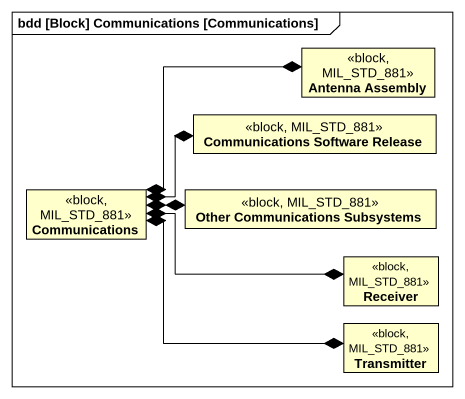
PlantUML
@startuml
mainframe bdd [Block] Communications [Communications]
hide circle
hide empty members
class "Antenna Assembly" as Antenna_Assembly <<block, MIL_STD_881>>
class "Communications Software Release" as Communications_Software <<block, MIL_STD_881>>
class Communications <<block, MIL_STD_881>>
class "Other Communications Subsystems" as Other_Communications <<block, MIL_STD_881>>
class Receiver <<block, MIL_STD_881>>
class Transmitter <<block, MIL_STD_881>>
Communications *-right-* Antenna_Assembly
Communications *-right-* Communications_Software
Communications *-right-* Other_Communications
Communications *-right-* Receiver
Communications *-right-* Transmitter
@enduml
